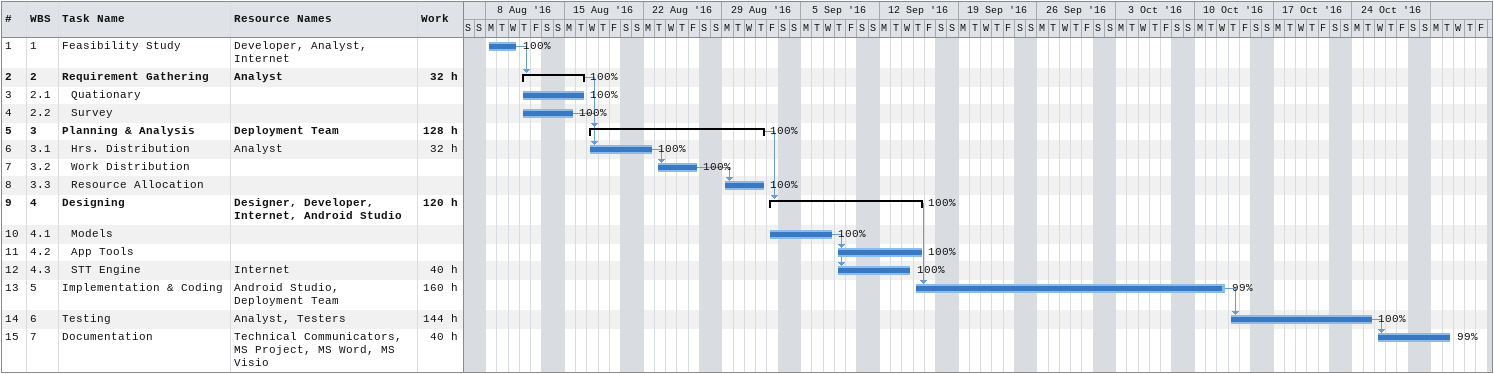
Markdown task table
| ID | WBS | Task | Start | Finish | Predecessors | Resources | % complete | Work (h) |
|---|---|---|---|---|---|---|---|---|
| 1 | 1 | Feasibility Study | 2016-08-08 | 2016-08-10 |  | Developer, Analyst, Internet | 100 |  |
| 2 | 2 | **Requirement Gathering** | 2016-08-11 | 2016-08-16 | 1 | Analyst | 100 | 32 |
| 3 | 2.1 | Quationary | 2016-08-11 | 2016-08-16 |  |  | 100 |  |
| 4 | 2.2 | Survey | 2016-08-11 | 2016-08-15 |  |  | 100 |  |
| 5 | 3 | **Planning & Analysis** | 2016-08-17 | 2016-09-01 | 2 | Deployment Team | 100 | 128 |
| 6 | 3.1 | Hrs. Distribution | 2016-08-17 | 2016-08-22 | 4 | Analyst | 100 | 32 |
| 7 | 3.2 | Work Distribution | 2016-08-23 | 2016-08-26 | 6 |  | 100 |  |
| 8 | 3.3 | Resource Allocation | 2016-08-29 | 2016-09-01 | 7 |  | 100 |  |
| 9 | 4 | **Designing** | 2016-09-02 | 2016-09-15 | 5 | Designer, Developer, Internet, Android Studio | 100 | 120 |
| 10 | 4.1 | Models | 2016-09-02 | 2016-09-07 |  |  | 100 |  |
| 11 | 4.2 | App Tools | 2016-09-08 | 2016-09-15 | 10 |  | 100 |  |
| 12 | 4.3 | STT Engine | 2016-09-08 | 2016-09-14 | 10 | Internet | 100 | 40 |
| 13 | 5 | Implementation & Coding | 2016-09-15 | 2016-10-12 | 9 | Android Studio, Deployment Team | 99 | 160 |
| 14 | 6 | Testing | 2016-10-13 | 2016-10-25 | 13 | Analyst, Testers | 100 | 144 |
| 15 | 7 | Documentation | 2016-10-26 | 2016-11-01 | 14 | Technical Communicators, MS Project, MS Word, MS Visio | 99 | 40 |
